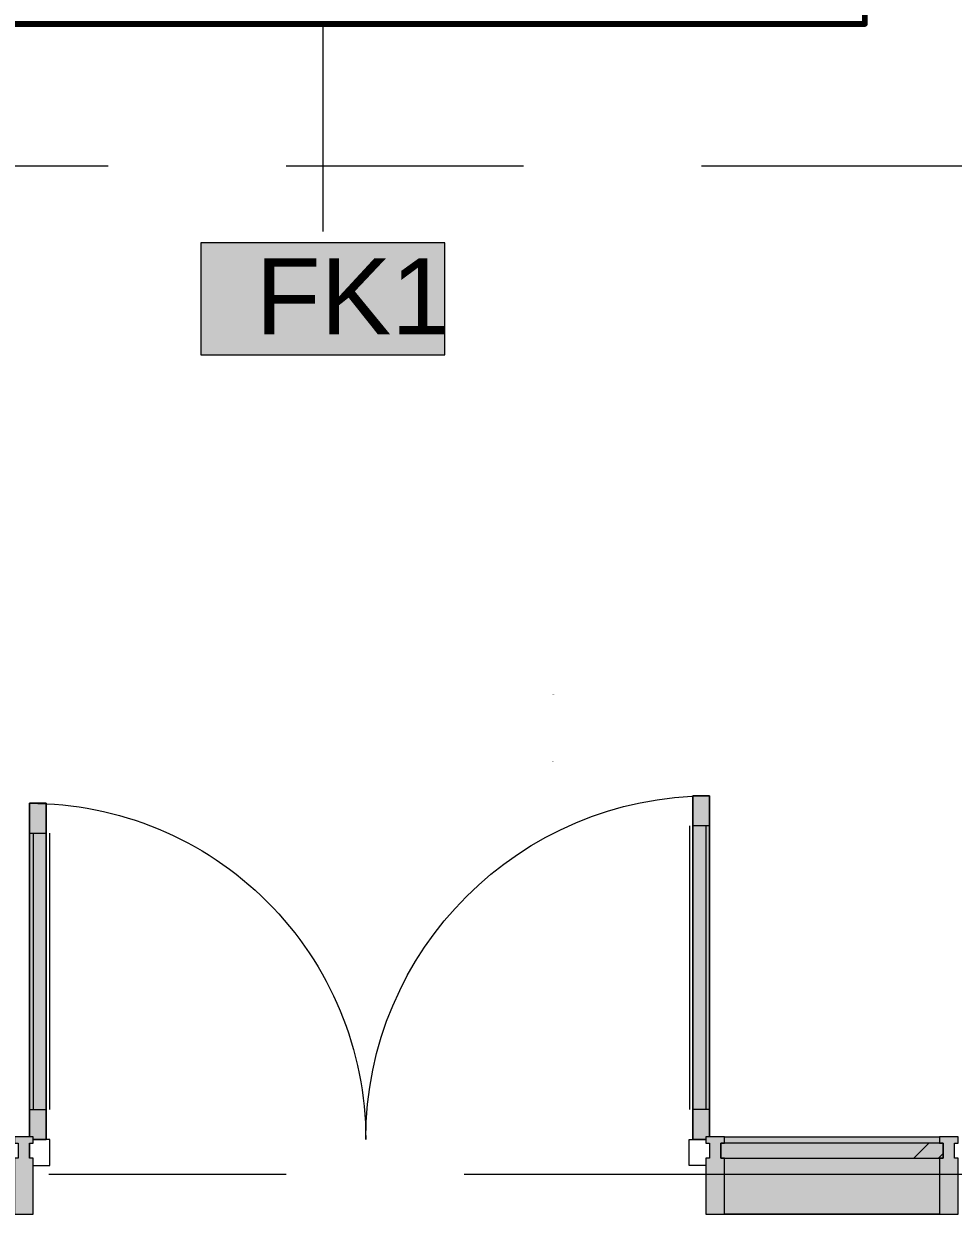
# Model space of a CAD drawing. Header units: millimetres. Extents: x -3817 to 677485, y -22715 to 103890.
# Drawn here: x 4773 to 7260, y 9604 to 12791 of the extents above; entities that cross this region are included whole.
import ezdxf

# ---------------------------------------------------------------- set-up
doc = ezdxf.new("R2010")
doc.units = ezdxf.units.MM
doc.layers.add('PDF _Геометрия', color=7, linetype='Continuous', true_color=0x1d1d1d)
doc.layers.add('PDF _Сплошная заливка', color=7, linetype='Continuous', true_color=0xffffff)
doc.layers.add('PDF _Текст', color=7, linetype='Continuous')
doc.styles.add('PDF GOST-Common', font='arial.ttf')

msp = doc.modelspace()

# ---------------------------------------------------------------- hatches: boundary and pattern name
at = {"layer": 'PDF _Сплошная заливка', "transparency": 33554559}
for color, points in [(1, [(5694, 10995.7), (5702.7, 10995.7), (5702.6, 10995.9), (5679.1, 10995.9), (5679.1, 10995.7), (5693.8, 10995.7)]), (1, [(5711.9, 10995.8), (5720, 10995.8), (5720, 10995.9), (5707.9, 10995.9), (5707.9, 10995.8), (5709.4, 10995.8)]), (1, [(5981.9, 10998.7), (5984.2, 10998.7), (5984.2, 10998.9), (5968, 10998.9), (5968, 10998.7), (5973.8, 10998.7)]), (1, [(6006.4, 10998.7), (6007.9, 10998.7), (6007.9, 10998.9), (5991.6, 10998.9), (5991.6, 10998.7), (5998.3, 10998.7)]), (1, [(6032.6, 10998.7), (6032.6, 10998.9), (6014.8, 10998.9), (6014.8, 10998.7), (6032.5, 10998.7)]), (1, [(6079.8, 10998.8), (6081.1, 10998.8), (6081.1, 10998.9), (6041.2, 10998.9), (6041.2, 10998.8), (6047.2, 10998.8)]), (1, [(6161.3, 10998.7), (6161.3, 10998.7), (6161.3, 10998.9), (6145.1, 10998.9), (6145.1, 10998.7), (6151.5, 10998.7)]), (1, [(6186.7, 10985), (6186.8, 10985), (6186.8, 10996.8), (6186.7, 10996.8), (6186.7, 10985)]), (1, [(6194.5, 10996.7), (6195.1, 10996.8), (6195.1, 10996.8), (6186.8, 10996.8), (6186.8, 10996.7), (6194, 10996.7)]), (1, [(6192.7, 10995.6), (6195.1, 10995.7), (6195.1, 10995.8), (6187.7, 10995.7), (6187.8, 10995.6), (6192, 10995.6)]), (1, [(6187.8, 10986.1), (6187.9, 10986.1), (6187.8, 10995.6), (6187.7, 10995.6), (6187.7, 10986.1)]), (1, [(6195.2, 10985), (6195.2, 10985.1), (6186.8, 10985.1), (6186.8, 10985), (6191.7, 10985)]), (1, [(6187.7, 10986.1), (6195.1, 10986.1), (6195.1, 10986.2), (6187.9, 10986.1), (6187.8, 10986.1), (6187.7, 10986.1)]), (1, [(6190.7, 10817), (6190.7, 10817.2), (6183.9, 10817.1), (6183.9, 10817), (6185.9, 10817)]), (1, [(5638.5, 10791.4), (5655.9, 10791.5), (5655.9, 10791.6), (5638.5, 10791.5), (5638.5, 10791.5)]), (256, [(6563.3, 9804.4), (6598.3, 9804.4), (6598.3, 9811.3), (6608.3, 9811.3), (6608.3, 10724.4), (6563.3, 10724.4), (6563.3, 9811.3)]), (256, [(4833.3, 9804.4), (4833.3, 10704.3), (4788.3, 10704.3), (4788.3, 9811.3), (4798.3, 9811.3), (4798.3, 9804.4)]), (256, [(4798.3, 9604.4), (4798.3, 9754.3), (4788.3, 9754.3), (4788.3, 9794.3), (4798.3, 9794.3), (4798.3, 9811.3), (4748.3, 9811.3), (4748.3, 9794.3), (4758.3, 9794.3), (4758.3, 9754.3), (4748.3, 9754.3), (4748.3, 9604.4), (4788.3, 9604.4)]), (256, [(6598.3, 9604.4), (6648.3, 9604.4), (6648.3, 9754.3), (6638.3, 9754.3), (6638.3, 9794.3), (6648.3, 9794.3), (6648.3, 9811.3), (6598.3, 9811.3), (6598.3, 9794.3), (6608.3, 9794.3), (6608.3, 9754.3), (6598.3, 9754.3)]), (256, [(6648.3, 9754.3), (7233.3, 9754.3), (7233.3, 9794.3), (6638.3, 9794.3), (6638.3, 9754.3)]), (256, [(7263.3, 9604.4), (7273.3, 9604.4), (7273.3, 9754.3), (7263.3, 9754.3), (7263.3, 9794.3), (7273.3, 9794.3), (7273.3, 9811.3), (7223.3, 9811.3), (7223.3, 9794.3), (7233.3, 9794.3), (7233.3, 9754.3), (7223.3, 9754.3), (7223.3, 9604.4), (7233.3, 9604.4)])]:
    msp.add_hatch(color=color, dxfattribs=at).paths.add_polyline_path(points)
at = {"layer": 'PDF _Сплошная заливка', "true_color": 0x383e42, "transparency": 33554559}
for points in [[(6665, 9794.3), (7223.3, 9794.3), (7223.3, 9811.3), (6648.3, 9811.3), (6648.3, 9794.3)], [(6665, 9604.4), (7223.3, 9604.4), (7223.3, 9754.3), (6648.3, 9754.3), (6648.3, 9604.4)]]:
    msp.add_hatch(color=250, dxfattribs=at).paths.add_polyline_path(points)

# ---------------------------------------------------------------- linework, layer by layer
at = {"layer": 'PDF _Геометрия', "color": 231, "lineweight": 70, "true_color": 0xff80c0}
msp.add_lwpolyline([(3782.3, 13291.3), (3782.3, 12791.3), (3782.3, 12790.4), (7024.3, 12790.4), (7024.3, 12791.3), (7024.3, 13511.4), (7023.3, 13511.4), (7023.3, 12791.3), (3783.3, 12791.3), (3783.3, 13291.3)], dxfattribs=at)
at = {"layer": 'PDF _Геометрия', "color": 7, "lineweight": 9}
for points in [[(5573.3, 12790.8), (5573.3, 12235)], [(6648.3, 9811.3), (7223.3, 9811.3)], [(7154.9, 9754.3), (7194.9, 9794.3)], [(7220.6, 9754.3), (7233.3, 9767)], [(6648.3, 9604.4), (7223.3, 9604.4)]]:
    msp.add_lwpolyline(points, dxfattribs=at)
at = {"layer": 'PDF _Геометрия', "color": 253, "lineweight": 9, "true_color": 0xaaaaaa}
for points in [[(3411.9, 12411.3), (4999.4, 12411.3)], [(5475.6, 12411.3), (6110.6, 12411.3)], [(6586.9, 12411.3), (8174.4, 12411.3)], [(6554.3, 10644.4), (6554.3, 9884.3)], [(6608.3, 10644.4), (6563.3, 10644.4)], [(6598.3, 10644.4), (6598.3, 9884.3)], [(4788.3, 10624.3), (4833.3, 10624.3)], [(4798.3, 10624.3), (4798.3, 9884.3)], [(4842.3, 10624.3), (4842.3, 9884.3)], [(4788.3, 9884.3), (4833.3, 9884.3)], [(6608.3, 9884.3), (6563.3, 9884.3)], [(4788.3, 9794.3), (4788.3, 9754.3)], [(4798.3, 9734.4), (4843.3, 9734.4), (4843.3, 9804.4), (4798.3, 9804.4)], [(6598.3, 9734.4), (6553.3, 9734.4), (6553.3, 9804.4), (6598.3, 9804.4)], [(6608.3, 9794.3), (6608.3, 9754.3)], [(4840.6, 9711.4), (5475.6, 9711.4)], [(5951.9, 9711.4), (7539.4, 9711.4)]]:
    msp.add_lwpolyline(points, dxfattribs=at)
at = {"layer": 'PDF _Геометрия', "color": 7, "lineweight": 9}
for points in [[(5899.9, 12204.9), (5246.7, 12204.9), (5246.7, 11904.9), (5899.9, 11904.9)], [(7223.3, 9794.3), (6648.3, 9794.3), (6648.3, 9811.3), (7223.3, 9811.3)], [(7223.3, 9604.4), (6648.3, 9604.4), (6648.3, 9754.3), (7223.3, 9754.3)]]:
    msp.add_lwpolyline(points, close=True, dxfattribs=at)
at = {"layer": 'PDF _Геометрия', "color": 253, "lineweight": 9, "true_color": 0xaaaaaa}
msp.add_lwpolyline([(4788.3, 9811.3), (4788.3, 10704.3, -0.414214), (5688.3, 9804.4, -0.414211), (6608.3, 10724.4), (6608.3, 9811.3)], format="xyb", dxfattribs=at)
for points in [[(6563.3, 9804.4), (6598.3, 9804.4), (6563.3, 9804.4), (6563.3, 10724.4), (6608.3, 10724.4), (6608.3, 9811.3), (6608.3, 10724.4), (6563.3, 10724.4)], [(4788.3, 9811.3), (4788.3, 10704.3), (4833.3, 10704.3), (4833.3, 9804.4), (4833.3, 10704.3), (4788.3, 10704.3)], [(4833.3, 9804.4), (4798.3, 9804.4)]]:
    msp.add_lwpolyline(points, close=True, dxfattribs=at)
at = {"layer": 'PDF _Геометрия', "color": 7, "lineweight": 20}
for points in [[(4748.3, 9794.3), (4758.3, 9794.3), (4758.3, 9754.3), (4748.3, 9754.3), (4748.3, 9604.4), (4798.3, 9604.4), (4798.3, 9754.3), (4788.3, 9754.3), (4788.3, 9794.3), (4798.3, 9794.3), (4798.3, 9811.3), (4748.3, 9811.3)], [(6598.3, 9794.3), (6608.3, 9794.3), (6608.3, 9754.3), (6598.3, 9754.3), (6598.3, 9604.4), (6648.3, 9604.4), (6648.3, 9754.3), (6638.3, 9754.3), (6638.3, 9794.3), (6648.3, 9794.3), (6648.3, 9811.3), (6598.3, 9811.3)], [(7233.3, 9794.3), (6638.3, 9794.3), (6638.3, 9754.3), (7233.3, 9754.3)], [(7223.3, 9794.3), (7233.3, 9794.3), (7233.3, 9754.3), (7223.3, 9754.3), (7223.3, 9604.4), (7273.3, 9604.4), (7273.3, 9754.3), (7263.3, 9754.3), (7263.3, 9794.3), (7273.3, 9794.3), (7273.3, 9811.3), (7223.3, 9811.3)]]:
    msp.add_lwpolyline(points, close=True, dxfattribs=at)
at = {"layer": 'PDF _Сплошная заливка', "lineweight": 9, "transparency": 33554559}
msp.add_solid([(5899.9, 12204.9), (5246.7, 12204.9), (5899.9, 11904.9), (5246.7, 11904.9)], dxfattribs=at)

# ---------------------------------------------------------------- texts
at = {"layer": 'PDF _Текст', "insert": (5393.8, 12061.5), "char_height": 203.2, "attachment_point": 4, "style": 'PDF GOST-Common'}
msp.add_mtext('FK1', dxfattribs=at)

doc.saveas('drawing.dxf')
